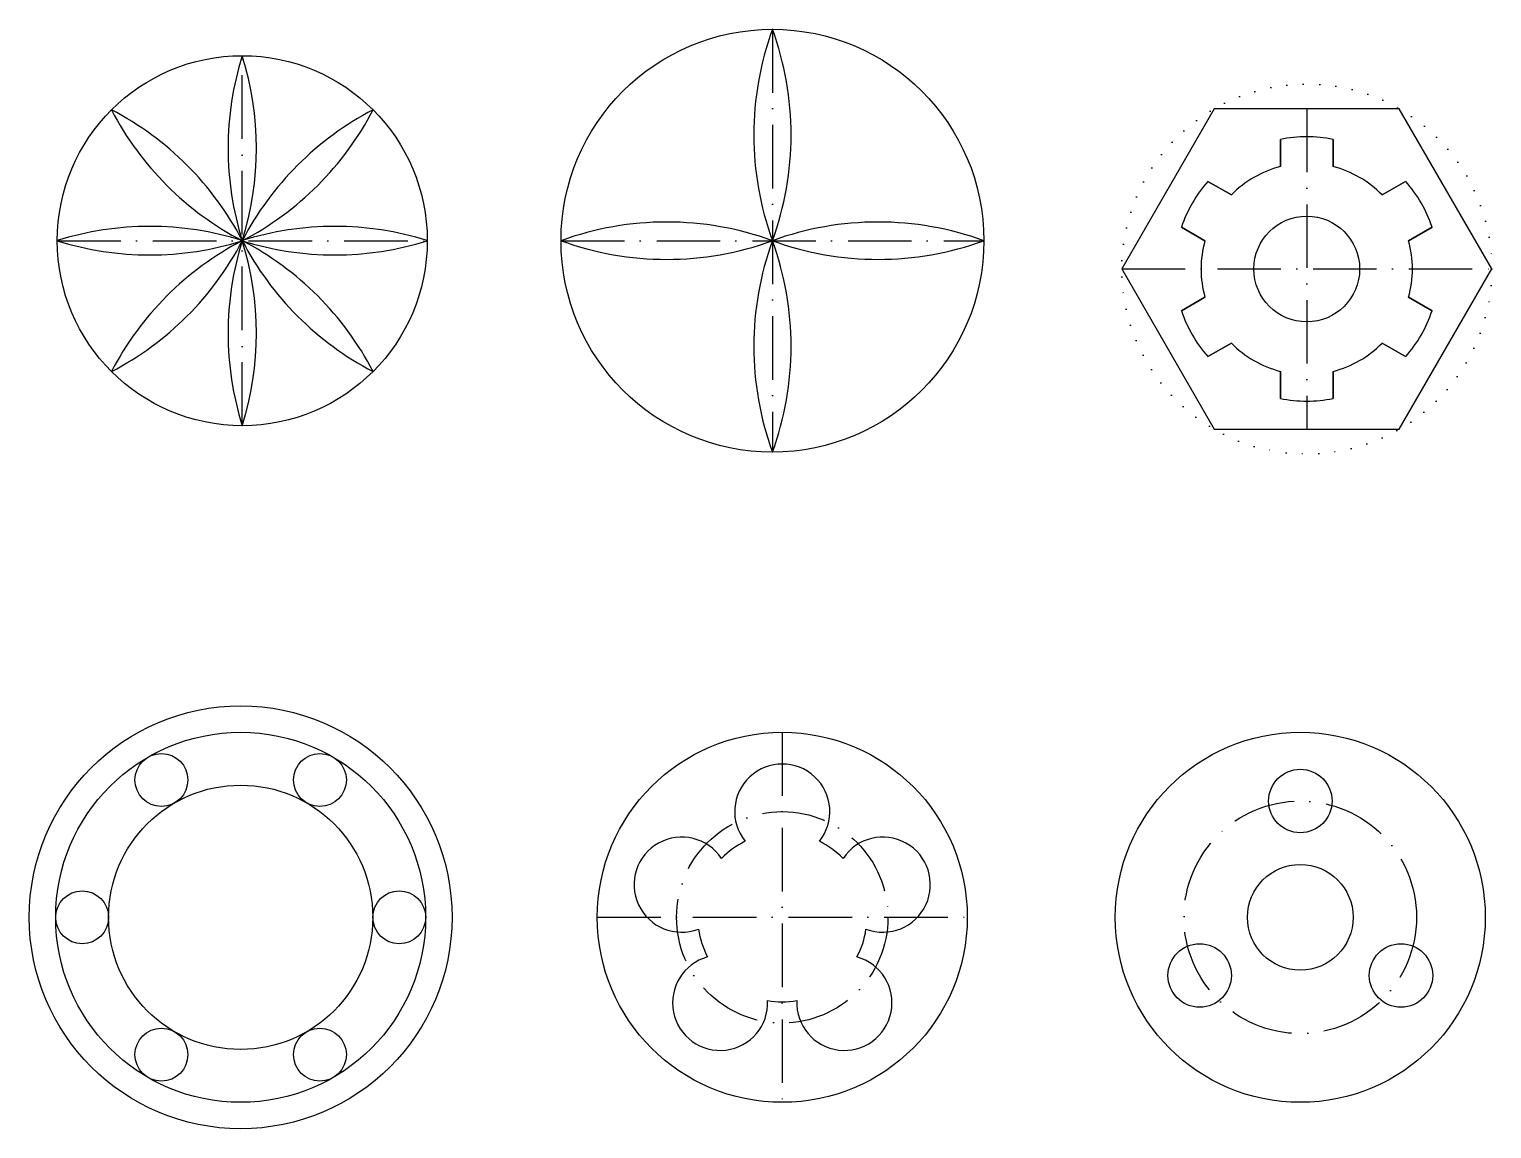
# Model space of a CAD drawing. Header units: inches. Extents: x 47 to 324, y -2 to 206.
import ezdxf

# ---------------------------------------------------------------- set-up
doc = ezdxf.new("R2010")
doc.units = ezdxf.units.IN
doc.header["$MEASUREMENT"] = 0
doc.linetypes.add('ACAD_ISO07W100', pattern=[3, 0, -3])
doc.linetypes.add('ACAD_ISO10W100', pattern=[18, 12, -3, 0, -3])

# ---------------------------------------------------------------- blocks, each defined once
blk = doc.blocks.new('*U2')
blk.add_circle((0, 0), 5)
blk = doc.blocks.new('*U3')
at = {"color": 0, "linetype": 'ByBlock', "lineweight": -2, "transparency": 16777216}
for p, rotation in [((60.68, 80.51), 120), ((90.68, 80.51), 59.99999999999999), ((45.68, 54.53), 180), ((60.68, 28.55), 239.9999999999999), ((90.68, 28.55), 299.9999999999999)]:
    blk.add_blockref('*U2', p, dxfattribs=dict(at, rotation=rotation))
blk.add_blockref('*U2', (105.68, 54.53), dxfattribs=at)
blk = doc.blocks.new('*U8')
for centre, start, end in [((55.5, 0), 162.5, 197.5), ((-55.5, 0), 342.5, 17.5)]:
    blk.add_arc(centre, 58.2, start, end)
blk = doc.blocks.new('*U9')
at = {"color": 0, "linetype": 'ByBlock', "lineweight": -2, "transparency": 16777216}
blk.add_blockref('*U8', (75.76, 198.51), dxfattribs=at)
for p, rotation in [((63.39, 193.38), 45.00000000000001), ((88.13, 193.38), 315), ((58.26, 181.01), 90), ((63.39, 168.64), 135), ((88.13, 168.64), 225.0000000000001), ((93.26, 181.01), 270), ((75.76, 163.51), 180)]:
    blk.add_blockref('*U8', p, dxfattribs=dict(at, rotation=rotation))
blk = doc.blocks.new('*U10')
for centre, start, end in [((54.95, 0), 160, 200), ((-54.95, 0), 340, 20)]:
    blk.add_arc(centre, 58.48, start, end)
blk = doc.blocks.new('*U11')
at = {"color": 0, "linetype": 'ByBlock', "lineweight": -2, "transparency": 16777216}
blk.add_blockref('*U10', (176.07, 166.01), dxfattribs=at)
for p, rotation in [((156.07, 146.01), 90), ((196.07, 146.01), 270), ((176.07, 126.01), 180)]:
    blk.add_blockref('*U10', p, dxfattribs=dict(at, rotation=rotation))
blk = doc.blocks.new('*U12')
blk.add_circle((0, 0), 6)
blk = doc.blocks.new('*U13')
at = {"color": 0, "linetype": 'ByBlock', "lineweight": -2, "transparency": 16777216}
blk.add_blockref('*U12', (298.17, 76.53), dxfattribs=at)
for p, rotation in [((279.12, 43.53), 120), ((317.22, 43.53), 240)]:
    blk.add_blockref('*U12', p, dxfattribs=dict(at, rotation=rotation))

msp = doc.modelspace()

# ---------------------------------------------------------------- linework, layer by layer
at = {"linetype": 'ACAD_ISO10W100'}
for p, q in [((188.05, 206.35), (188.05, 126.35)), ((87.74, 131.35), (87.74, 201.35)), ((289.15, 191.31), (289.15, 130.69)), ((52.74, 166.35), (122.74, 166.35)), ((148.05, 166.35), (228.05, 166.35)), ((254.15, 161), (324.15, 161)), ((189.91, 73.35), (189.91, 3.35)), ((154.91, 38.35), (224.91, 38.35))]:
    msp.add_line(p, q, dxfattribs=at)
for p, q in [((284.15, 185.49), (284.15, 180.36)), ((284.15, 180.36), (284.15, 185.49)), ((294.15, 185.49), (294.15, 180.36)), ((294.15, 180.36), (294.15, 185.49)), ((270.44, 177.57), (274.88, 175.01)), ((274.88, 175.01), (270.44, 177.57)), ((307.86, 177.57), (303.42, 175.01)), ((303.42, 175.01), (307.86, 177.57)), ((265.44, 168.91), (269.88, 166.35)), ((269.88, 166.35), (265.44, 168.91)), ((312.86, 168.91), (308.42, 166.35)), ((308.42, 166.35), (312.86, 168.91)), ((265.44, 153.08), (269.88, 155.64)), ((269.88, 155.64), (265.44, 153.08)), ((312.86, 153.08), (308.42, 155.64)), ((308.42, 155.64), (312.86, 153.08)), ((270.44, 144.42), (274.88, 146.98)), ((274.88, 146.98), (270.44, 144.42)), ((307.86, 144.42), (303.42, 146.98)), ((303.42, 146.98), (307.86, 144.42)), ((284.15, 136.5), (284.15, 141.63)), ((284.15, 141.63), (284.15, 136.5)), ((294.15, 136.5), (294.15, 141.63)), ((294.15, 141.63), (294.15, 136.5))]:
    msp.add_line(p, q)
msp.add_lwpolyline([(271.65, 191.31), (254.15, 161), (271.65, 130.69), (306.65, 130.69), (324.15, 161), (306.65, 191.31)], close=True)
for centre, radius in [((188.05, 166.35), 40), ((87.74, 166.35), 35), ((289.15, 161), 10), ((87.43, 38.35), 40), ((87.43, 38.35), 35), ((189.91, 38.35), 35), ((287.92, 38.35), 35), ((87.43, 38.35), 25), ((287.92, 38.35), 10)]:
    msp.add_circle(centre, radius)
at = {"linetype": 'ACAD_ISO07W100'}
msp.add_circle((289.15, 161), 35, dxfattribs=at)
at = {"linetype": 'ACAD_ISO10W100'}
for centre, radius in [((189.91, 38.35), 20), ((287.92, 38.35), 22)]:
    msp.add_circle(centre, radius, dxfattribs=at)
for centre, radius, start, end in [((289.15, 161), 25, 78.463, 101.537), ((289.15, 161), 20, 104.4775, 135.5225), ((289.15, 161), 20, 44.4775, 75.5225), ((289.15, 161), 25, 138.463, 161.537), ((289.15, 161), 25, 18.463, 41.537), ((289.15, 161), 20, 164.4775, 195.5225), ((289.15, 161), 20, 344.4775, 15.5225), ((289.15, 161), 25, 198.463, 221.537), ((289.15, 161), 25, 318.463, 341.537), ((289.15, 161), 20, 224.4775, 255.5225), ((289.15, 161), 20, 284.4775, 315.5225), ((289.15, 161), 25, 258.463, 281.537), ((189.91, 58.35), 9, 321.3178, 218.6822), ((170.88, 44.53), 9, 33.3178, 290.6822), ((189.91, 38.35), 16, 116.0466, 135.9534), ((189.91, 38.35), 16, 44.0466, 63.9534), ((208.93, 44.53), 9, 249.3178, 146.6822), ((189.91, 38.35), 16, 188.0466, 207.9534), ((189.91, 38.35), 16, 332.0466, 351.9534), ((178.15, 22.17), 9, 105.3178, 2.6822), ((201.66, 22.17), 9, 177.3178, 74.6822), ((189.91, 38.35), 16, 260.0466, 279.9534)]:
    msp.add_arc(centre, radius, start, end)

# ---------------------------------------------------------------- block references
for name, p in [('*U11', (11.98, 20.34)), ('*U9', (11.98, -14.66)), ('*U3', (11.76, -16.18)), ('*U13', (-10.24, -16.18))]:
    msp.add_blockref(name, p)

doc.saveas('drawing.dxf')
